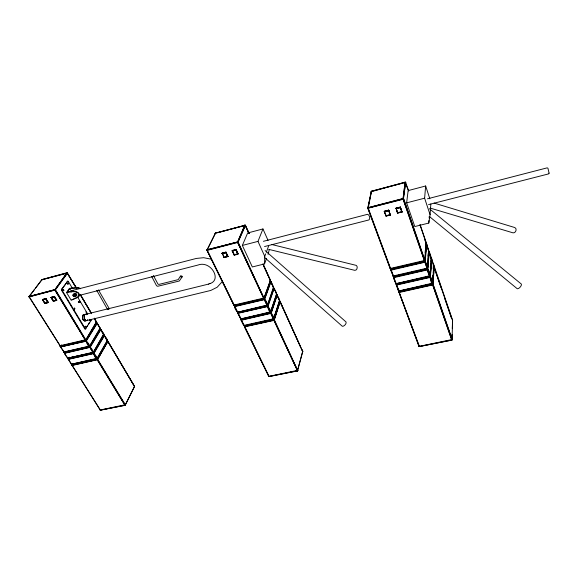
<?xml version="1.0" encoding="UTF-8"?>
<svg xmlns="http://www.w3.org/2000/svg" width="578" height="578" viewBox="0 0 578 578"><rect width="100%" height="100%" fill="white"/><g stroke="black" fill="none" stroke-linecap="round" stroke-linejoin="round"><path stroke-width="0.87" d="M89.431 319.634L89.706 320.169L89.987 319.735M67.886 283.422L68.19 284.015L68.457 283.603M68.356 283.625L68.341 283.516M85.602 326.599C85.284 327.184 85.609 325.884 85.465 326.252M63.212 290.026C63.385 291.298 64.115 289.592 63.688 290.423M74.374 308.161C74.483 307.85 74.324 309.664 74.851 308.905C74.627 306.904 74.244 309.757 74.75 308.269M63.732 289.99L63.378 289.672L63.233 290.163M63.797 290.264L63.732 290.524M400.359 207.112L400.251 207.647L395.923 208.622L396.168 208.123L400.359 207.112L401.855 212.133L401.862 211.721L397.469 213L396.046 208.188M232.472 250.44L232.161 250.939L235.875 250.05L236.171 249.552L235.875 250.05L237.782 254.074L238.1 253.641L236.258 249.653L232.399 250.404L232.139 250.823L234.003 254.855L234.437 254.602M451.917 334.785L451.801 340.037L452.191 339.503L433.103 284.354L399.268 291.666L399.131 292.454L419.216 346.554L451.779 340.146L452.162 334.676M452.292 328.55L452.531 320.111M218.34 232.529L245.491 225.377L237.883 242.428L206.982 250.404L207.256 249.689L238.064 241.9L264.117 298.486L263.647 298.385L237.522 242.261L244.884 225.088L245.491 225.377L249.212 233.541M207.04 249.812L206.982 250.404M227.876 256.213L227.689 256.711L225.81 252.16L222.255 253.027L224.307 257.448M268.048 240.412L262.947 228.953L247.651 232.992L242.348 245.44L252.326 266.957L264.522 263.922L264.753 256.357L265.707 253.821M269.312 249.494L268.069 254.342M85.053 326.44L85.19 326.888L85.681 326.512M223.997 257.188L224.083 257.6L227.905 256.495L225.998 252.181L222.154 253.431L225.695 252.673L225.998 252.181M433.045 275.562L432.684 285.005L451.779 340.146L452.119 339.683L433.175 284.744L432.539 284.231L451.801 340.037M433.218 273.177L433.666 265.381C433.276 263.228 433.254 268.575 433.218 268.972M433.392 274.695L432.698 284.398L399.022 291.789L419.44 346.547L450.927 340.211M433.543 272.101L433.63 265.945L452.047 319.186M433.854 265.967L434.295 266.364L432.965 284.903L399.398 292.439L398.95 292.389L399.022 291.789M432.611 279.362L432.864 275.034M430.458 273.25L429.953 276.905L396.277 284.39L429.938 276.689C431.629 277.202 433.421 282.599 432.358 283.69L398.957 291.182C399.015 290.199 395.482 282.642 396.66 285.033L430.364 277.361L431.788 258.98L431.116 258.561L431.788 258.98M430.617 270.67L431.051 263.799M431.217 261.22L431.347 258.576M429.996 272.78L429.743 276.306L396.241 283.834L393.842 277.353L393.791 276.855L427.33 269.138C429.049 269.695 430.798 274.976 429.772 276.212L396.089 283.87L395.641 283.466L396.009 283.856M430.321 267.628L430.545 264.189M430.155 273.25C429.158 274.781 431.224 285.633 432.756 283.35L433.803 264.926L431.528 258.792L433.421 265.504L433.738 264.796M430.307 271.79L430.798 264.067M430.906 262.347L431.267 257.73L430.791 257.434M429.273 251.582L428.573 251.249L429.273 251.582L427.756 269.81L393.921 277.628C392.556 275.07 395.352 283.487 396.356 283.798M388.662 210.096L384.291 211.692L388.546 210.667L388.662 210.096L390.179 215.124L390.193 214.713M427.417 265.078L427.662 261.509M428.038 256.141L428.226 253.46M428.45 253.041L427.33 269.138C428.652 276.674 432.192 280.402 427.828 269.406C426.839 268.271 429.461 277.678 430.176 275.865L431.311 257.593L429.208 251.459L428.601 251.17L429.122 251.372L427.641 269.543L393.401 277.202M428.125 261.979L427.489 269.297L393.539 276.985M428.312 259.298L428.833 251.184M429.851 198.789L425.654 185.986L408.126 190.617L406.637 202.849L414.78 226.547L428.775 223.072L430.083 214.698L430.841 203.991M428.775 223.072L428.955 220.543M429.143 218.022L429.259 216.338M425.863 249.978L424.852 261.668L390.771 269.5L424.7 261.509C426.427 262.08 428.19 267.397 427.171 268.654L393.495 276.421C390.945 271.234 388.886 263.149 393.575 276.479L427.135 268.748C428.392 265.418 423.204 261.617 424.967 257.961M425.993 248.208L426.196 243.685L426.737 244.118L425.126 262.181L391.154 270.143L390.699 270.107L390.771 269.5M424.722 258.337L424.49 261.075L403.025 199.034L405.099 182.229L405.626 182.258L403.408 199.215L367.803 208.282L371.257 191.304L397.548 184.548M425.126 253.019L425.329 250.361M425.726 245.05L425.993 242.493L425.711 248.461M425.112 256.43L425.567 249.985M430.083 214.698L424.613 198.189L425.654 185.986M73.616 296.406L73.724 296.463A2.037 1.12 -5.1 0 0 75.27 296.702L76.874 295.091L76.101 293.783L74.28 293.501L72.835 295.105A1.467 0.831 74.3 0 0 73.616 296.406C78.55 297.605 73.905 291.745 73.319 295.82M29.001 296.348L60.372 346.171L28.9 296.651L54.968 289.621L85.479 340.305L54.751 289.997L67.034 272.729L76.679 288.306M74.381 308.211L74.352 308.898M276.27 293.682C277.519 295.777 274.109 288.097 273.473 288.054L267.412 305.943C270.049 316.643 273.271 312.192 267.412 305.943L238.057 312.698L237.789 313.37L267.99 306.434L274.145 288.364L273.553 287.967M273.553 286.955L267.368 305.473L237.76 312.366C236.59 311.549 233.815 307.286 234.719 305.87L264.175 298.992C265.75 299.577 268.062 304.216 267.209 305.509L237.645 312.373L234.581 306.615L234.719 305.87L237.637 312.322M63.226 289.896L63.262 290.481M263.214 264.522L270.461 280.344L263.763 298.566M396.53 284.268C396.436 286.428 399.752 295.047 398.567 289.072M64.44 352.717L64.57 353.071L89.807 347.241L100.76 329.258C103.187 336.331 106.627 336.36 100.29 329.149L89.641 346.858L93.268 352.631L67.51 358.172L93.159 352.645C93.477 351.337 91.237 347.465 89.641 346.858L64.613 352.623C63.053 353.613 69.873 359.502 67.51 358.172M549.086 173.089L548.551 173.92L428.544 204.605M393.647 275.655L393.416 277.447L395.879 283.668L430.176 275.619M396.212 208.167L397.548 213.109L401.876 212.097L400.366 207.524L396.053 208.709M97.126 358.497C92.415 354.177 92.444 348.996 96.764 358.873L71.86 364.443L71.34 364.061L71.766 364.451L68.197 358.967L93.398 353.035C99.922 358.952 96.331 362.298 93.398 353.035L103.896 335.226C109.3 340.565 107.797 344.033 104.358 335.334L93.564 353.411L68.392 359.148L68.262 358.794M400.258 207.126L400.251 207.647L400.46 207.22M397.743 212.755L397.678 213.166L397.83 212.755M390.887 268.192L390.641 269.969L393.437 276.486L392.895 276.046L427.568 268.055M279.644 301.572L280.149 301.68L302.742 351.684L280.287 301.745L279.644 301.572L280.135 301.572L274.066 320.111L244.364 326.657L244.667 326.23L269.037 376.538L297.786 370.773L274.355 319.829L244.667 326.23L244.407 326.895L274.189 320.349L280.135 301.572L279.644 301.572L273.842 320.19L297.46 370.866L302.316 352.645M397.469 213L397.628 212.661L397.527 213.058M397.845 213.13L396.002 208.239L400.193 207.119M396.147 208.159L396.205 208.687L400.453 207.394L402.05 211.953M277.223 295.12L276.934 294.758C276.226 294.614 280.438 299.411 279.42 301.087L273.604 319.222L270.627 312.828L273.654 319.273L270.627 312.828L276.746 294.715L277.223 295.12L271.198 313.312L241.452 320.198C240.195 317.806 242.977 325.414 244.241 325.855L273.604 319.222C274.463 317.972 272.173 313.392 270.627 312.828L241.366 319.468L241.366 319.945L244.241 325.855L273.654 319.273L279.738 300.784L279.405 300.632M237.746 313.009L240.759 319.107L270.345 312.496L276.681 294.079C277.007 293.097 272.975 287.172 273.986 288.169L267.65 306.34L237.753 313.124L238.057 312.698L241.069 319.143L270.75 312.084M134.529 386.458L107.905 341.237L97.118 359.668L124.993 405.301L97.321 359.299L72.257 364.776L72.127 365.462L97.653 359.668L107.905 341.237L97.314 359.588L72.214 365.231L72.084 364.877M388.871 210.269L390.302 215.059L388.719 210.175M390.295 214.532L390.345 215.009M89.886 319.988L89.937 319.533L89.937 320.06M388.474 210.24L384.515 211.129L384.262 211.627L386.183 216.143L390.208 215.081M385.822 215.811L390.403 214.561M386.227 216.006L384.457 211.353M384.327 211.346L384.543 211.7L384.558 211.18M107.27 340.442L107.241 340.876L107.183 340.211M125.231 405.084L97.155 359.213L97.631 359.321L125.289 404.752L125.101 405.257L100.305 410.149L72.048 365.383L72.257 364.776L72.308 365.455M103.859 334.402L103.664 334.843L103.7 334.409M97.299 323.304L96.656 323.023L97.299 323.304L86.144 341.23L60.488 346.879L85.855 340.63C92.48 346.663 88.86 350.037 85.855 340.63L97.082 322.958L100.305 328.492L89.402 346.525L64.245 352.334L60.553 347.103L61.709 345.023M97.068 358.295L71.383 364.277L68.226 359.306L69.36 357.218M236.171 249.552L235.875 250.05L236.062 249.53M245.506 225.492L244.797 225.16L237.623 241.929L207.04 249.877L234.401 305.502L233.808 305.227L206.989 250.281L215.399 233.035L215.746 233.223M238.02 253.54C238.671 254.183 233.158 255.852 234.292 254.566M79.034 295.936C79.374 289.751 69.757 291.977 66.528 292.497L71.195 300.264L77.459 297.497L78.868 296.29M78.774 301.506C79.75 304.23 79.013 299.57 78.789 302.084M100.059 409.932L100.507 410.163M71.304 364.198L96.887 358.772L107.364 340.204M56.673 300.416L54.195 296.911L54.433 296.384L54.195 296.911L51.066 297.46L53.53 301.283L52.67 299.411M223.881 257.441L222.241 253.15M68.486 359.379L68.435 358.7L68.305 359.386L93.903 353.49L104.524 335.507L104.004 335.139M93.282 352.515L89.641 346.858L93.044 352.746L103.614 334.185M104.524 335.507L103.896 335.226L93.455 353.194L68.283 358.902M47.902 302.728L48.162 302.222L45.973 298.718L42.519 299.903L42.671 299.418L45.922 298.66L45.575 299.137L48.068 302.619M100.926 329.438L100.29 329.149L89.698 347.017L64.613 352.623L64.664 353.303L90.154 347.313L100.926 329.438L100.406 329.063M97.48 323.832L100.24 328.665L96.909 322.958L86.021 341.006L60.56 346.945L61.535 345.124M42.664 299.418L44.947 303.479L42.743 299.368L42.447 299.765L44.679 303.371L48.046 302.576L45.987 298.819M51.074 297.46L54.542 296.435L54.195 296.911L54.534 296.695L56.622 300.379L53.263 301.174L51.102 297.583L54.368 296.695L56.622 300.379M96.772 322.929L86.021 340.717L60.762 346.489L60.806 347.176M234.357 254.602L234.213 255.006L232.392 250.599M94.546 318.875L96.41 322.603L96.627 321.997L94.359 318.167M302.821 351.301L297.46 370.866M53.638 300.885L53.61 301.232M64.447 353.093L67.59 358.244L93.347 352.168M89.59 345.984L63.681 352.089L89.511 346.446L85.855 340.63L89.402 346.525L100.008 328.102M63.898 352.125L64.375 352.233L60.524 346.764M64.136 352.233L63.681 352.089M96.36 321.939L85.595 340.261L54.802 289.542L55.488 289.845L85.782 339.719L59.852 345.789M60.264 346.07L85.703 340.189L85.782 339.719M41.724 280.027C41.522 279.066 42.902 279.622 41.724 280.027L35.374 288.393M46.016 298.747C45.156 297.916 42.057 300.553 42.577 299.476M43.653 300.921L42.794 299.426M279.55 300.365L273.416 319.28M63.544 289.73L63.132 289.918L63.522 289.715M54.614 296.593L51.074 297.656L51.435 297.179L51.175 297.482L53.414 301.073L56.723 299.982L56.333 300.408M279.709 300.56L276.811 294.751L270.728 312.994L241.156 319.648L241.098 320.133M56.803 300.127L56.42 300.495L54.209 296.781L51.074 297.656M67.127 272.722L54.968 289.621L29.016 296.442L29.037 296.955L55.322 290.004L67.568 273.112L67.127 272.722L76.636 288.429M64.425 352.79L64.664 353.303M371.502 191.174L368.222 208.123L390.706 268.893L424.635 261.025L402.967 198.529L368.179 207.625L367.846 208.405M72.257 364.776L72.127 365.462M267.13 305.603L264.175 298.992L270.555 281.132L271.039 281.544L264.536 299.628L234.805 306.6L234.408 306.181M44.838 303.479L48.169 302.417L47.721 302.612L48.075 302.33L45.929 298.66M427.315 268.589L424.7 261.509L427.07 268.683M29.175 296.239L29.218 296.933M85.479 340.305L85.847 339.929M264.522 263.922L266.595 258.337M266.335 252.131L268.553 246.221M96.584 322.502L94.33 318.29M100.24 328.665L100.189 328.087M92.892 352.717L93.405 352.37M238.411 311.607L237.789 313.37M74.54 309.049L74.641 309.028M75.964 295.712L76.484 295.669A1.474 0.831 74.3 0 1 75.704 294.368A2.03 1.113 -5.1 0 1 73.998 294.144L72.835 295.105L73.254 295.235M264.753 256.357L257.983 241.387L262.947 228.953M432.467 283.733C430.942 278.04 427.922 270.193 432.257 283.726M273.77 288.191C274.413 288.465 277.274 295.387 276.349 293.927M279.723 300.676L279.42 301.087L279.687 300.43M301.333 348.664L302.8 351.157L302.54 351.785M390.475 268.914L368.034 208.448L368.179 207.625L367.825 208.109L403.285 198.933L405.677 182.352L405.099 182.229L405.835 182.583M452.191 339.503L419.101 346.388M124.855 405.286L125.347 404.94M134.515 386.53L107.609 341.215M232.399 250.404L234.198 254.696L237.262 254.031M225.984 252.232L227.905 256.394L227.624 256.675M398.95 292.389L399.268 291.666M245.123 225.355L215.399 233.035L215.132 233.62L215.493 232.963M89.431 319.345L89.821 320.161L89.72 319.367M221.988 253.352L222.089 253.135M222.255 253.215L222.082 253.59M78.319 301.68L79.143 302.301L79.345 301.824M270.583 312.366L267.412 305.943L270.475 312.445L276.631 293.725M227.862 256.148L227.681 256.639L225.788 252.557L222.096 253.46M227.956 256.292L223.975 257.492M268.676 249.356L354.74 270.331C357.074 270.692 358.122 266.552 356.265 265.396L271.949 244.559M234.083 254.884L238.078 253.879M432.756 283.104L398.603 291.016L396.277 284.39M67.431 283.292L67.626 284.101M68.255 283.169L67.937 283.668M125.101 405.257L134.609 386.249M125.274 405.099L134.587 386.371M420.148 224.784L426.246 242.673L424.931 260.635L424.519 260.989L424.837 260.548L403.639 199.056L402.967 198.529L403.733 198.897L424.924 260.382L390.107 268.524L390.656 268.965M424.736 260.945L424.924 260.382M270.367 280.655L270.143 280.308M270.555 281.132C276.111 294.253 272.852 284.347 270.742 281.183L271.039 281.544M78.687 296.557C81.859 290.04 69.844 291.204 67.25 292.172L69.779 288.552L77.64 287.844L80.27 288.747M426.181 242.55L425.863 243.273L425.993 242.493L419.953 224.734M97.061 358.671L107.479 340.608M108.122 341.591L107.754 341.244L97.212 359.372L72.106 364.985M93.34 352.551L103.794 334.171M388.828 210.522L384.254 211.476M384.392 211.642L388.662 210.544L390.208 215.038M297.945 370.505L297.684 370.845L273.827 319.713L297.677 370.787M180.437 276.132L178.205 279.629L158.777 284.448L157.902 283.964L153.502 275.728M297.916 370.296L268.712 376.386L244.537 326.967L244.667 326.23M85.782 340.11L96.54 321.924M182.186 276.811L179.288 281.002L157.657 286.276L156.537 285.727L151.732 276.566L152.079 276.71M85.891 328.167L87.292 325.927M88.232 324.431L89.633 322.184M72.503 288.473L68.341 281.493A0.802 0.455 73.5 0 0 67.648 281.269L61.535 289.303A0.816 0.47 73.7 0 0 61.615 290.409L84.756 328.759A0.788 0.448 76.1 0 0 85.421 328.918L91.057 320.573A0.78 0.433 75.8 0 0 90.97 319.504M85.19 326.888L85.558 326.238M89.59 320.01L89.742 319.388M67.872 283.769C68.666 282.281 67.547 284.152 68.002 283.95M426.065 243.699L426.672 243.995L428.659 250.65L426.485 243.938L426.029 243.779L426.737 244.118M270.157 280.771L270.287 280.034M238.057 312.698L237.919 313.442L241.069 319.143M431.253 257.463L430.928 258.178L429.273 252.153M371.69 191.477L371.083 191.882L371.452 191.239L405.142 182.164L408.169 190.046M221.685 282.245L217.176 287.23L210.782 290.438L86.866 320.53M77.459 297.497L78.333 296.817M76.101 293.783L75.436 294.729M273.893 318.688L243.757 325.436L244.35 325.848L241.055 319.771M74.28 293.501L74.085 294.477M76.708 287.851L78.76 287.728L80.443 288.48M270.714 311.86L240.643 318.926M66.528 292.497L69.432 288.343L76.888 287.591M267.498 304.96L237.334 312.272M207.256 249.689L207.112 250.462L234.09 305.466L234.495 305.408L233.801 305.09L264.247 297.966M63.197 290.373L63.652 289.831L63.262 290.474M56.507 300.524L56.781 300.206L54.542 296.435M85.912 328.803A0.788 0.448 76.1 0 1 85.248 328.644L62.106 290.279A0.816 0.47 73.7 0 1 62.027 289.173L67.648 281.269M51.384 297.208L51.218 297.677M45.814 298.609L45.575 299.137L45.893 298.718M452.047 339.929L452.596 320.248L434.23 266.234L433.63 265.945M79.164 302.301L79.193 301.673M64.613 352.623L64.483 353.31M30.078 295.365L34.312 289.788M68.002 283.119L68.291 283.213M125.289 404.752L100.146 410.012M96.779 290.445L107.544 309.454M215.088 233.375L245.202 225.138L249.075 233.49M153.401 276.017L152.852 276.392M89.648 346.193L89.128 346.533M42.519 299.903L42.794 299.534M76.874 295.091L75.241 296.413M41.652 279.81L67.424 272.816L54.961 289.918L28.965 296.702L42.021 279.434M234.719 305.87L234.408 306.297L264.413 299.382L270.88 281.341L270.439 281.146M273.278 287.627L273.271 287.165M391.017 269.37L390.699 270.107M393.791 276.855L393.466 277.584M51.139 297.359L53.487 300.972M264.009 298.566L237.515 241.777L264.009 298.566L270.425 280.099M263.431 241.308L367.601 214.301C369.465 214.814 370.541 218.686 368.916 219.943L264.543 246.546M419.541 346.475L418.855 346.157L419.216 346.554M97.003 358.642L96.613 358.844M85.717 340.066L85.32 340.276M41.71 279.622L67.034 272.729L76.412 288.263M42.476 299.679L45.655 299.036L48.169 302.417M97.949 290.467L96.736 290.756M269.037 376.56L244.357 326.534M398.928 292.121L432.85 284.643L434.143 266.155L433.601 266.032L434.295 266.364M222.039 253.337L225.875 252.434L227.551 256.574M227.905 256.394L224.329 257.34M237.782 254.074L238.1 253.641M390.266 214.676L387.022 215.688M402.013 211.815L400.178 207.22M401.811 212.09L401.97 211.548M401.876 212.097L402.107 211.635L397.505 212.74M273.473 288.054L274.145 288.364M209.893 283.603C222.234 279.962 210.76 260.049 197.878 265.078L79.056 295.452M427.171 268.654L427.575 268.308L428.731 250.057M71.831 299.801L77.64 297.229M235.867 249.537L232.19 250.722L236.062 249.812L237.847 254.038L235.976 249.638M208.535 284.116L210.024 283.56M267.022 305.552C266.299 299.946 261.198 294.455 267.26 305.552M405.214 182.258L371.184 191.73M43.198 279.42L67.568 273.112M399.275 184.093L405.308 182.475M385.981 216.064L384.334 211.44M68.341 281.493L67.857 281.623A0.802 0.455 73.5 0 0 67.156 281.399M68.305 283.415L68.074 283.906M61.535 289.303L62.027 289.173M61.615 290.409L62.106 290.279M242.348 245.44L257.983 241.387M406.637 202.849L424.613 198.189M72.171 290.568L196.397 258.424L203.673 257.694L210.746 259.103M427.482 198.81L547.142 167.858L547.93 168.198L549.1 173.241M42.555 299.628L45.741 298.92L47.974 302.482M45.864 302.894L48.01 302.583M45.872 303.031L48.082 302.467M53.241 301.073L56.579 300.473M393.054 276.262L393.264 276.436M371.408 191.585L367.803 208.282L390.164 268.662L390.829 268.864L390.273 268.741M232.385 250.534L232.233 250.968M85.255 314.418L208.644 284.073M270.367 281.226L264.283 299.151L234.502 305.986M82.748 319.757L83.239 319.634M91.057 320.573L90.573 320.689A0.78 0.433 75.8 0 0 90.652 320.472M84.756 328.759L85.248 328.644M234.285 305.459L263.958 298.523M244.797 225.16L245.332 225.276L237.955 242.038L206.938 250.137L215.486 233.324M405.099 182.229L403.126 198.68L367.948 207.827M432.322 283.784L398.957 291.182M124.993 405.301L100.601 410.163M269.037 376.538L297.562 370.895M152.093 276.624L152.151 276.616A1.243 0.484 -27.3 0 0 152.354 276.58M151.884 276.696L152.151 276.616M425.798 242.796L426.253 242.926M430.863 257.701L431.318 257.839M433.356 265.027L433.811 265.172M279.817 301.528L280.308 301.882M234.401 305.502L233.967 305.292M96.447 322.17L96.468 322.416M241.171 319.952L271.046 313.095L277.064 294.925L276.631 294.722M100.095 328.326L100.117 328.571M100.688 329.25L103.852 334.373M104.286 335.319L107.421 340.406M60.372 346.171L59.809 345.926M419.505 346.583L418.913 346.309L398.885 292.006M269.146 376.56L268.712 376.386M225.644 252.268L226.034 252.449M428.573 251.249L429.02 251.401M234.437 254.862L234.047 254.681M237.717 253.973L235.976 249.934L232.356 250.953M405.583 182.431L408.711 191.051M430.588 208.196L513.076 232.862C515.757 233.353 517.389 228.7 514.854 227.566L434.107 203.08M431.253 258.547L431.636 258.763L430.249 277.1L396.19 284.723M426.297 243.714L425.011 261.913L390.634 269.716M396.183 283.906L395.8 283.675M398.517 291.016L399.073 291.139L398.358 290.806M73.876 296.247C77.3 297.186 73.305 293.118 73.673 296.109M237.847 312.879L267.52 306.109L273.734 287.989M429.36 208.687L521.421 284.13C521.84 285.799 519.058 288.949 517.31 288.783L429.606 216.678M265.114 250.556L346.056 321.982C346.706 323.723 344.055 326.563 342.328 326.288L264.905 257.766M78.543 302.402L78.319 302.019M42.1 279.738L41.876 279.875M72.084 365.245L100.326 410.019M79.403 301.008L80.328 302.561M85.869 311.867L87.256 314.194M69.736 288.48L71.593 291.594M77.582 297.005L87.74 314.078M80.306 294.433L91.642 313.572M80.219 294.368L91.606 313.702M80.487 295.148L90.919 312.756M107.884 341.396L134.291 385.967M98.426 289.889L109.256 308.63M262.983 263.763L270.475 280.453M245.498 226.171L248.851 233.519M263.358 265.36L268.199 275.973M268.943 277.606L270.056 280.055M270.656 281.37L272.823 286.124M277.202 295.719L279.326 300.379M279.925 301.694L283.242 308.984M283.986 310.603L286.197 315.465M286.934 317.084L300.596 347.046M396.14 284.607L396.212 284.99M424.57 239.14L425.437 241.676M426.21 243.967L426.983 246.242M427.503 247.752L428.276 250.028M429.259 252.926L430.538 256.683M433.767 266.198L441.036 287.569M444.814 298.681L451.497 318.341M279.897 301.506L273.936 319.88L244.458 326.339M384.327 211.31L384.392 211.721M244.169 325.746L243.923 325.631M109.04 308.493A0.939 0.368 -28.8 0 1 108.939 309.122A0.939 0.368 -28.8 0 1 107.739 309.591A0.939 0.368 -28.8 0 1 107.891 308.941M87.553 319.974A3.157 1.777 75.6 0 1 85.147 319.663A3.157 1.777 75.6 0 1 84.272 315.653A3.157 1.777 75.6 0 1 86.411 314.728M71.058 292.172A3.222 1.828 74.2 0 1 73.066 290.727M85.833 320.508A3.157 1.785 75.6 0 1 83.21 319.591A3.157 1.785 75.6 0 1 82.936 315.371M83.03 315.234A3.157 1.785 75.6 0 1 83.492 314.865M86.006 320.494A3.316 1.871 75.6 0 1 82.661 318.507A3.316 1.871 75.6 0 1 84.337 314.721M87.719 319.945A3.316 1.864 75.6 0 1 85.197 319.894A3.316 1.864 75.6 0 1 84.164 315.631A3.316 1.864 75.6 0 1 86.425 314.591M60.025 345.969L60.502 346.078L60.069 345.991M180.726 276.754A0.903 0.535 16.1 0 0 182.186 276.725A0.903 0.535 16.1 0 0 181.051 275.879A0.903 0.535 16.1 0 0 180.726 276.754"/></g></svg>
